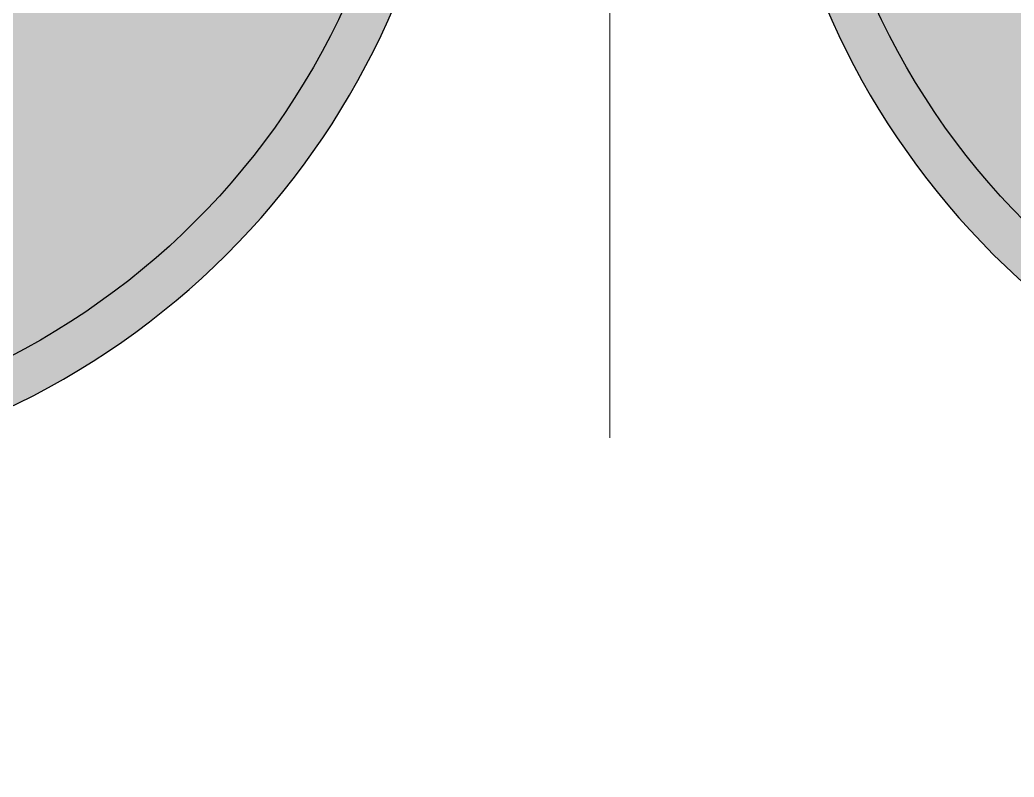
# Model space of a CAD drawing. Header units: millimetres. Extents: x 144133 to 166609, y 63848 to 108303.
# Drawn here: x 154719 to 155594, y 85632 to 86299 of the extents above; entities that cross this region are included whole.
import ezdxf
from ezdxf.enums import TextEntityAlignment as Align

# ---------------------------------------------------------------- set-up
doc = ezdxf.new("R2010")
doc.units = ezdxf.units.MM
doc.set_wipeout_variables(frame=1)
doc.layers.add('Техника. Кран Liebherr LTM 1800', color=250, linetype='Continuous')
doc.layers.add('Техника. Кран Liebherr LTM 1800. Штриховка', color=7, linetype='Continuous', lineweight=15, true_color=0xffdd75)
doc.styles.add('arial', font='arial.ttf')

# ---------------------------------------------------------------- blocks, each defined once
blk = doc.blocks.new('LTM 1800-20221125.170235')
at = {"color": 0, "linetype": 'ByBlock', "lineweight": -2, "transparency": 16777216}
blk.add_wipeout([(231.52, -650), (231.52, -650), (339.15, -600.9), (436.81, -534.13), (521.63, -451.67), (591.11, -355.93), (643.23, -249.72), (676.43, -136.18), (689.75, -18.63), (682.79, 99.47), (655.77, 214.64), (609.46, 323.5), (545.25, 422.85), (465, 509.78), (371.09, 581.72), (266.27, 636.56), (153.62, 672.68), (36.45, 689.04), (-81.78, 685.14), (-197.62, 661.1), (-307.64, 617.62), (-408.62, 555.99), (-497.59, 478.02), (-571.93, 386), (-629.46, 282.63), (-668.49, 170.95), (-687.86, 54.25), (-687.02, -64.05), (-665.98, -180.46), (-625.37, -291.57), (-566.37, -394.11), (-490.73, -485.07), (-400.65, -561.76), (-298.81, -621.94), (-231.52, -650)], dxfattribs=at)
at = {"layer": 'Техника. Кран Liebherr LTM 1800. Штриховка', "true_color": 0x848484, "transparency": 16777216}
h = blk.add_hatch(color=252, dxfattribs=at)
h.dxf.hatch_style = 1
edge = h.paths.add_edge_path(flags=16)
edge.add_arc((0, 0), 285, 0, 360)
edge = h.paths.add_edge_path()
edge.add_line((-231.52, -650), (231.52, -650))
edge.add_arc((0, 0), 690, 289.60486, 610.39514)
h = blk.add_hatch(color=252, dxfattribs=at)
h.dxf.hatch_style = 1
edge = h.paths.add_edge_path()
edge.add_arc((0, 0), 690, 289.60486, 610.39514)
edge = h.paths.add_edge_path(flags=16)
edge.add_arc((0, 0), 285, 0, 360)
at = {"color": 0, "linetype": 'ByBlock', "lineweight": -2, "transparency": 16777216}
blk.add_lwpolyline([(-231.52, -650), (231.52, -650, 5.787918)], format="xyb", close=True, dxfattribs=at)
blk.add_circle((0, 0), 650, dxfattribs=at)
blk = doc.blocks.new('LTM 1800-20221125.20095300')
at = {"color": 0, "linetype": 'ByBlock', "lineweight": -2, "transparency": 16777216}
for points in [[(13040, 575, 0), (5366.42, 575), (5321.42, 711.77), (5186.79, 814.31), (4745, 967.67), (4664.52, 967.85, 0.607231), (4606.25, 856.35), (4627.14, 826.45, -0.944725), (4589.3, 700.46), (4280.25, 705.09), (4374.9, 575), (2000, 575), (2000, 587), (726.9, 587), (700, 575), (-97.76, 219.19, 0.603875), (-125.24, -204.73), (1147, -983), (1200, -983), (1200, -1063), (17105, -1063)], [(17675, -827, 0), (17730, -827, 0), (17730, -617)]]:
    blk.add_lwpolyline(points, format="xyb", dxfattribs=at)
blk = doc.blocks.new('*U99')
at = {"color": 0, "linetype": 'ByBlock', "lineweight": 9, "transparency": 16777216}
blk.add_lwpolyline([(0, 0), (0, 5426.95)], dxfattribs=at)
at = {"color": 0, "linetype": 'ByBlock', "lineweight": -2, "transparency": 16777216, "rotation": 70}
blk.add_blockref('LTM 1800-20221125.20095300', (1670, 3452), dxfattribs=at)
at = {"color": 0, "linetype": 'ByBlock', "lineweight": -2, "transparency": 16777216}
for p in [(-825, 650), (825, 650)]:
    blk.add_blockref('LTM 1800-20221125.170235', p, dxfattribs=at)
at = {"layer": 'Defpoints', "color": 250, "linetype": 'ByBlock', "lineweight": -2, "transparency": 16777216, "style": 'arial', "width": 0.9}
blk.add_attdef('МАРКА', text='', height=250, rotation=70, dxfattribs=at).set_placement((7630.77, 18392.53), align=Align.MIDDLE_CENTER)

msp = doc.modelspace()

# ---------------------------------------------------------------- block references
at = {"layer": 'Техника. Кран Liebherr LTM 1800', "transparency": 16777216}
msp.add_blockref('*U99', (155238.05, 85931.16), dxfattribs=at)

doc.saveas('drawing.dxf')
